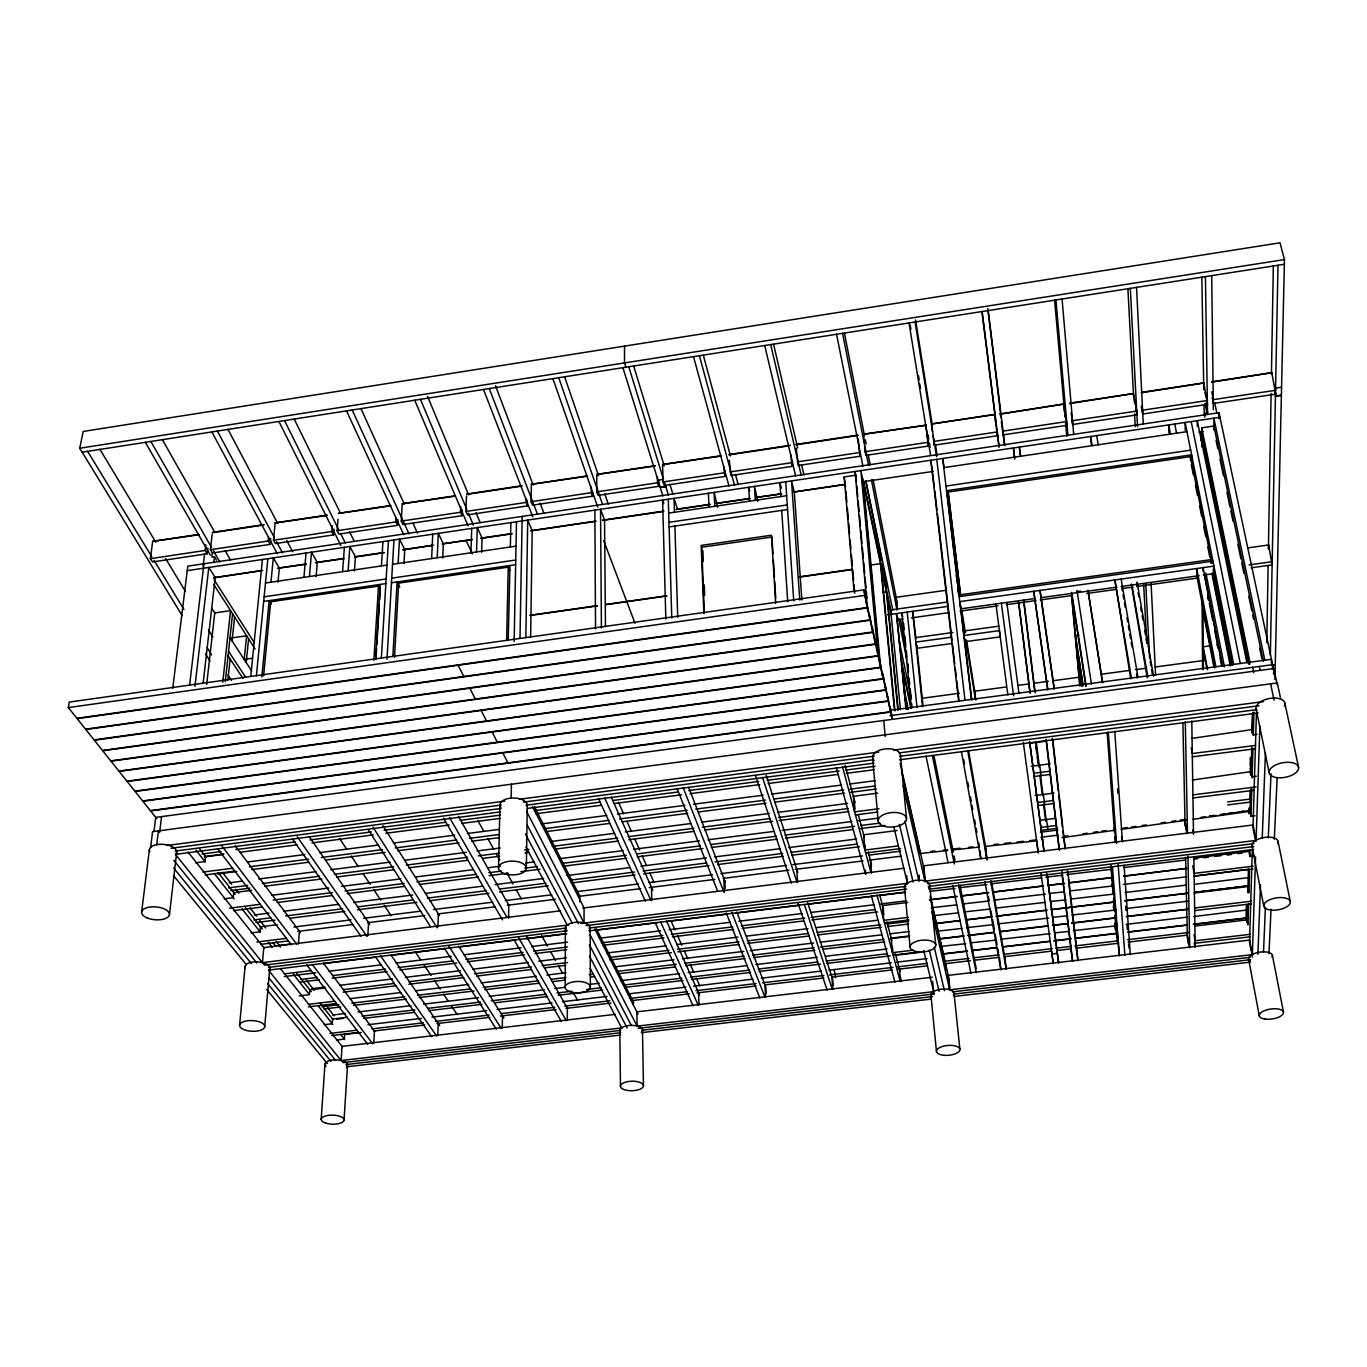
<?xml version="1.0" encoding="UTF-8"?>
<svg xmlns="http://www.w3.org/2000/svg" width="1367" height="1367" viewBox="0 0 1367 1367"><rect width="100%" height="100%" fill="white"/><g stroke="black" fill="none" stroke-linecap="round" stroke-linejoin="round"><path stroke-width="1.5" d="M1213.862 429.921L1213.862 418.199L1264.834 660.21M567.305 1020.312L567.339 1008.197M624.531 346.124L624.497 362.921L625.83 367.21M565.169 987.23L565.374 928.073M1218.988 418.592L1219.005 412.731L187.792 566.16L172.755 688.353M530.635 637.056L532.19 530.669L527.713 520.092L525.834 637.535M466.472 495.999L465.925 511.446L467.497 514.881L527.098 505.978L527.201 500.254M592.629 492.376L592.646 496.187L532.549 505.175L531.097 501.689L531.37 484.294L587.127 475.904M526.346 868.062L527.286 805.163M520.007 638.355L522.177 516.401M527.098 505.978L525.714 498.647M1266.782 642.729L1268.115 566.006M1268.405 548.953L1271.122 393.406M1271.447 374.216L1273.343 265.54M508.541 918.214L508.797 905.108L458.406 816.321M511.138 798.311L511.412 784.214M514.146 641.448L516.487 521.767M1268.525 548.406L1268.593 544.972L1247.627 547.928M1270.353 655.083L1278.008 265.266M502.27 1027.933L502.526 1015.835M498.494 868.045L499.929 805.078M506.644 639.466L508.234 567.151L398.668 583.128L394.499 657.407M508.216 640.61L509.959 565.511M510.352 546.988L510.882 522.604M1274.933 679.467L1284.467 259.576L1280.025 242.796L83.199 431.459L79.73 448.239L182.204 615.646M1246.003 919.82L1246.379 905.945M1248.823 813.724L1248.977 808.017M1250.121 765.913L1250.344 757.421M1250.139 799.866L1250.429 789.323M1250.822 774.576L1251.283 757.711M1251.984 732.422L1252.497 713.454M1246.977 922.4L1247.456 905.022M1247.798 892.514L1248.447 868.797M1249.951 813.536L1250.6 789.938M1251.01 775.123L1251.779 747.373M1252.189 733.361L1252.77 712.31M1248.549 903.484L1247.951 924.758L1247.046 919.871L1194.707 926.074M1248.857 892.856L1249.523 869.463M1249.882 856.716L1250.053 850.325M1255.043 815.757L1251.027 816.27L1251.796 788.674M1252.104 778.045L1252.941 748.279M1253.3 735.514L1253.966 712.122M481.645 552.251L482.073 538.085L477.305 527.577L476.519 551.96M1252.326 849.847L1249.541 942.529L1251.113 950.834M1256.41 713.933L1252.992 827.941L1255.265 839.492M1252.309 957.054L1255.572 856.921M1256.085 841.218L1259.844 726.185M1211.76 381.769L1271.771 372.713L1211.76 382.162M470.897 552.798L471.718 528.414M466.13 540.597L472.401 553.772M1212.187 397.677L1213.4 403.453L1275.736 394.14L1271.771 372.713M454.852 495.828L402.24 503.757L401.266 521.117L402.957 524.535L462.097 515.701L460.508 512.249L460.73 506.456M462.097 515.701L462.302 509.976M1268.593 544.972L1272.13 564.879L1251.113 567.801M1257.913 954.286L1260.511 884.722M1262.237 838.33L1265.415 753.046M437.884 926.963L438.397 913.874M437.765 1035.485L438.226 1023.422M1271.327 662.961L1271.464 659.321L890.413 710.259M1272.421 668.924L1272.592 664.67L889.883 715.693M1273.566 674.273L1273.805 668.566L155.735 817.381L154.027 831.204M442.72 557.975L443.318 543.81L438.311 533.369L437.218 557.736M1263.518 952.184L1265.398 907.346M1268.303 837.851L1271.002 773.773M431.63 558.556L432.758 534.207M1268.969 953.653L1271.037 909.14M1274.3 839.201L1277.154 777.755M373.772 1042.987L374.438 1030.94M403.983 563.665L404.752 549.517L399.506 539.145L398.122 563.494M338.008 519.152L337.119 530.721L338.948 534.087L397.609 525.321L397.934 519.614M392.842 656.433L397.079 581.983L399.745 587.092M367.826 935.643L368.612 922.588M386.998 659.219L393.969 539.965M397.609 525.321L395.9 521.921L396.122 518.059M381.393 658.04L388.45 540.785M344.057 1120L347.526 1064.893M373.875 660.312L378.505 586.067L270.717 601.77L263.609 675.862M375.669 658.86L380.282 584.427M381.427 565.938L382.931 541.605M375.942 659.253L376.591 648.659M376.848 644.438L379.342 604.18M379.616 599.942L380.265 589.348L378.505 586.067M344.621 1034.443L344.33 1039.108L336.47 1040.048M321.16 1119.385L324.97 1064.209M354.446 570.945L355.437 556.796L349.884 546.51L348.124 570.842M342.587 571.645L344.399 547.33M326.952 515.103L275.177 522.912L273.485 540.238L275.45 543.57L333.633 534.89L334.078 529.183M298.416 943.982L299.424 931.217M333.633 534.89L331.788 531.507L332.249 525.731M316.136 576.584L317.298 562.435L311.505 552.2L309.455 576.515M264.702 1026.822A12.576 5.348 3 0 0 246.624 1020.876A12.576 5.348 3 0 0 245.154 1030.069A12.576 5.348 3 0 0 264.702 1026.822L269.743 968.314M303.952 577.335L306.037 553.02M239.618 1025.079L245.086 966.435M277.997 582.171L279.329 568.057L273.315 557.873L270.974 582.171M261.832 677.007L269.196 600.626L271.23 603.975M256.398 675.674L267.864 558.693M212.175 534.292L210.381 549.688L212.449 552.986L270.17 544.374L270.734 538.666M250.776 676.306L262.43 559.496M270.17 544.374L268.205 541.024L268.598 537.18M246.197 662.551L248.606 638.85M244.197 659.492L246.624 635.775L231.108 638.013M227.879 679.997L230.117 658.979M232.048 640.867L234.594 616.995M222.787 682.236L230.527 610.622L214.773 612.912L206.673 684.508M225.282 681.74L232.561 613.817M213.799 562.572L214.465 556.728L211.868 557.121L212.346 552.9M203.153 683.21L215.217 577.523L208.809 567.459L194.968 686.268M169.474 914.489L176.702 852.188M203.102 566.246L204.572 553.823M198.796 534.412L152.694 541.366L150.353 558.659L152.557 561.94L207.22 553.772L205.135 550.474L205.819 544.698M189.637 684.935L203.939 563.751M207.22 553.772L207.887 548.064M159.614 832.418L161.545 816.612M156.675 844.874L158.401 830.897M141.604 912.25L149.362 849.813M150.592 847.625L152.557 831.666L1277.325 682.953L1280.811 699.323M863.91 589.878L867.139 607.563L76.86 718.29L68.35 707.593L69.187 702.108L863.91 589.878L869.908 619.883L85.523 729.175L77.15 718.649L867.225 607.973M79.73 448.239L1284.467 259.576M82.157 452.204L1284.365 264.275M212.398 532.361L263.763 524.62M390.637 505.5L338.452 513.377L390.825 505.858M466.54 494.068L521.852 485.729M658.569 480.586L658.723 486.327L598.131 495.367L596.832 491.864L596.713 474.452L655.015 465.669M725.074 470.624L725.347 476.365L664.259 485.49L663.08 481.953L662.602 464.524L721.366 455.672M729.021 454.51L790.399 445.266M796.004 444.412L857.878 435.099M863.517 434.245L925.972 425.222L863.517 434.245L864.252 442.002M932.516 431.75L931.611 423.975L994.51 414.509L997.397 435.714L934.259 445.164L932.96 435.629M1063.697 404.068L1000.302 414.013L1063.697 404.068L1066.841 425.342L1003.173 434.86L1001.345 421.412M1069.49 403.197L1133.448 393.559L1136.695 411.074L1136.866 414.885L1072.651 424.488L1072.036 420.643M1141.377 392.363L1203.797 382.965L1207.488 404.342L1142.727 414.013L1141.291 406.324M199.018 534.753L152.694 541.366M212.603 532.703L263.951 524.979M327.14 515.462L275.177 522.912M455.006 496.187L402.24 503.757M466.711 494.427L521.989 486.088M587.263 476.263L531.37 484.294M655.135 466.027L596.713 474.452M721.486 456.031L662.602 464.524M729.124 454.886L788.434 445.95M796.09 444.788L857.946 435.475M1069.524 403.59L1133.448 393.559M1141.394 392.756L1203.797 382.965M622.908 367.672L657.971 480.193L663.508 479.373L628.769 366.749M1275.599 388.125L1281.562 387.237M150.353 558.659L205.135 550.474M210.381 549.688L268.205 541.024M273.485 540.238L331.788 531.507M337.119 530.721L395.9 521.921M401.266 521.117L460.508 512.249M465.925 511.446L525.646 502.509M531.097 501.689L591.33 492.684L592.646 496.187M596.832 491.864L657.544 482.773L658.723 486.327M663.08 481.953L724.305 472.794L725.347 476.365M729.893 471.957L791.613 462.712L792.518 466.335L730.918 475.528L729.312 460.32M797.251 461.875L859.484 452.562L860.253 456.219L798.14 465.498L796.278 448.291M927.219 434.501L928.535 446.018L865.909 455.365L865.157 451.708L927.92 442.327L925.903 424.847M933.644 441.456L996.936 431.989L997.397 435.714M1066.516 421.583L1002.712 431.135L1003.173 434.86M1072.651 424.488L1072.343 420.711L1136.695 411.074M1142.727 414.013L1142.573 410.203L1207.471 400.497M1213.4 403.453L1213.4 399.608L1275.872 390.261M657.971 480.193L660.312 487.335L665.832 486.515L668.36 495.11M1275.326 395.934L1281.272 395.063M660.312 487.335L665.849 486.96M1275.428 396.379L1281.375 395.507M187.245 570.654L1219.979 417.294M854.102 591.757L844.174 476.946L855.827 475.203L856.408 481.594M1201.832 446.906L1201.713 427.82L1213.862 426.026L1263.279 661.235M943.777 467.617L1186.932 431.647M213.611 577.66L259.918 570.808M278.851 568.006L306.208 563.973M316.734 562.418L344.091 558.368M354.6 556.813L384.059 552.456M403.009 549.654L432.468 545.296M442.993 543.741L472.435 539.401M480.825 538.154L510.216 533.813M531.199 530.704L594.184 521.391M602.591 520.161L663.678 511.121M676.323 509.259L710.02 504.269M716.325 503.346L750.039 498.357M781.634 493.692L756.344 497.434L781.651 493.948M799.763 600.028L791.51 480.928L794.295 491.932L844.806 484.345M213.594 577.916L262.635 570.517M277.416 568.33L306.191 564.229M315.435 562.708L344.057 558.625M354.583 557.07L384.042 552.729M402.992 549.927L433.681 545.228M442.139 543.981L472.418 539.657M480.825 538.427L512.3 533.762M530.806 530.874L596.149 521.22M602.608 520.417L663.678 511.395M676.323 509.515L710.02 504.543M716.257 503.466L750.039 498.63M794.244 491.949L844.84 484.619M861.671 481.97L933.319 471.376M1198.859 432.126L1203.08 431.511M668.719 513.121L786.64 495.708M668.976 522.314L787.272 504.919M265.488 582.991L386.981 565.118M392.551 564.315L516.008 546.151M945.964 486.071L1190.657 450.153M669.112 526.927L787.58 509.549M1211.077 563.392L1211.059 559.633L960.437 594.748L948.151 492.086L1190.435 456.612L1211.897 563.426M264.139 596.798L386.143 578.976M391.748 578.156L515.735 560.026M263.677 601.429L385.87 583.606M391.475 582.786L515.649 564.674M1191.665 738.419L1252.257 729.585L1253.317 734.848L1256.974 734.369M869.412 565.255L880.468 563.665L894.445 709.9M530.123 615.235L597.379 605.649M605.786 604.453L666.754 595.756M799.217 576.874L851.795 569.373M530.123 615.492L597.379 605.906M605.786 604.71L666.754 596.012M799.251 577.13L851.812 569.629M244.966 659.287L252.622 658.193M1192.366 780.027L1251.113 771.586L1252.138 776.764L1256.273 776.234M882.792 592.458L886.414 591.945L897.88 710.481M68.35 707.593L864.405 595.448M897.077 609.802L895.829 597.345L946.562 590.219M959.156 596.644L1212.939 561.119M947.451 602.01L890.703 609.955L900.409 709.61M887.542 614.808L947.963 606.367M1249.079 564.913L1272.25 561.683M869.993 620.276L85.796 729.517L94.05 739.889L872.642 631.998L866.729 602.42M1076.974 591.621L1080.613 591.108M1047.806 689.224L1033.811 591.279L1034.665 598.575L960.933 608.828L959.754 601.634L1213.947 566.126L1213.947 573.61L1203.404 575.08M1041.056 597.669L1116.959 587.109M1121.179 586.528L1199.184 575.661M896.649 619.935L902.989 619.046M911.43 617.867L949.416 612.587M959.976 611.117L997.978 605.837M1006.42 604.658L1035.964 600.557M1040.184 599.959L1071.848 595.551L1085.791 686.251M1086.628 593.5L1116.173 589.399M1122.512 588.511L1133.072 587.041M1137.293 586.46L1198.5 577.933M1063.97 836.467L1068.208 835.869M1082.989 833.802L1087.209 833.204M1093.549 832.315L1097.769 831.717M1101.99 831.136L1106.228 830.538M1123.11 828.163L1127.348 827.582M1131.568 826.984L1135.789 826.386M1142.129 825.497L1146.349 824.916M1161.13 822.831L1165.368 822.25M1171.707 821.362L1175.928 820.764M1180.148 820.166L1184.369 819.585M1209.727 816.031L1213.947 815.433M1220.287 814.544L1224.507 813.946M1228.728 813.365L1232.949 812.767M1239.288 811.878L1243.509 811.28M1062.005 837.663L1114.823 830.265M1121.162 829.376L1186.659 820.2M1192.998 819.311L1250.053 811.315L1251.027 816.27M872.727 632.391L94.323 740.231L102.457 750.449L875.324 643.925L869.497 614.757M915.343 637.671L952.902 632.494M963.342 631.058L998.816 626.171M875.41 644.318L102.73 750.791L110.744 760.855L877.973 655.664L872.231 626.889M951.329 637.227L915.805 642.114L917.035 648.283L952.406 643.43M963.872 635.501L999.397 630.614L1000.268 636.868L964.897 641.721M878.058 656.04L111 761.18L118.895 771.091L880.57 667.233L878.058 656.04L860.885 470.624L891.181 614.603M1078.99 635.04L1075.436 635.535L1083.177 685.807M883.133 678.613L880.656 667.609L119.151 771.415L126.926 781.189L883.133 678.613L880.143 662.175M883.219 678.972L127.182 781.514L134.855 791.134L885.645 689.822L882.706 673.572L888.14 700.861L142.664 800.942L135.111 791.459L885.731 690.181M1211.162 645.702L1203.199 646.779L1207.625 669.762M890.583 711.729L888.225 701.22L142.903 801.25L150.353 810.614L890.583 711.729L887.713 695.854M922.195 698.264L959.395 693.274M1005.856 687.037L974.637 691.224L975.816 700.092M1018.347 685.363L1028.753 683.961L1029.864 692.044M1048.369 681.33L1033.691 683.312L1034.819 691.377M1052.573 680.783L1079.827 677.126M1101.631 674.187L1129.074 670.513M1135.413 669.659L1145.973 668.241M1155.149 667.011L1204.293 660.415M892.224 718.991L890.669 712.087L150.592 810.921L156.709 818.611M1271.84 665.456L1275.257 665.011M166.979 845.472L504.765 801.165M519.545 799.217L878.844 752.072M893.642 750.124L1263.518 701.596M171.097 848.275L501.245 805.043M523.339 802.139L874.316 756.156M898.939 752.944L1259.127 705.748M175.147 851.077L501.057 808.461M525.97 805.197L873.24 759.779M900.768 756.19L1256.512 709.661M175.437 854.358L500.63 811.895M527.354 808.41L873.974 763.145M899.435 759.83L1258.187 712.976M1029.847 743.289L1046.182 741.153M202.043 854.016L221.095 851.538M235.91 849.608L295.169 841.884M309.984 839.953L371.363 831.956M384.059 830.299L445.437 822.285M460.252 820.354L500.476 815.108M534.343 810.699L599.942 802.156M612.638 800.498L678.254 791.937M688.831 790.553L758.685 781.446M767.143 780.352L839.116 770.971M845.455 770.134L875.085 766.272M223.915 854.05L205.494 856.443L204.947 861.586L195.532 862.816M204.298 856.921L223.317 854.443M240.216 852.239L297.22 844.823M312.018 842.892L373.259 834.912M385.921 833.272L449.282 825.019M461.961 823.378L499.963 818.423M535.864 813.758L601.343 805.231M614.005 803.574L681.586 794.791M690.027 793.68L759.727 784.607M768.169 783.513L837.868 774.44M846.31 773.346L873.769 769.775M247.717 861.962L304.756 854.563M319.536 852.649L378.676 844.994M393.457 843.08L454.698 835.152M467.377 833.511L499.058 829.41M541.298 823.942L606.777 815.467M617.337 814.1L684.918 805.334M693.359 804.24L763.059 795.218M771.518 794.124L841.201 785.102M849.659 784.009L875 780.728M203.051 872.043L232.595 868.233M249.358 866.781L308.583 859.142M321.279 857.502L382.606 849.573M395.302 847.933L456.646 840.004M469.342 838.364L498.955 834.536M545.484 828.539L608.947 820.337M619.524 818.97L687.208 810.221M695.666 809.127L765.469 800.122M773.927 799.029L843.729 790.006M850.069 789.186L875.461 785.905M1031.282 766.323L1050.232 763.777M205.323 874.897L234.799 871.104M217.729 873.974L236.781 871.514M251.596 869.6L308.771 862.218M325.705 860.048L384.998 852.393M397.694 850.752L459.09 842.841M471.803 841.201L499.331 837.646M545.911 831.649L609.426 823.447M622.122 821.806L687.755 813.348M698.349 811.981L766.101 803.232M774.576 802.156L844.447 793.133M850.787 792.313L876.196 789.032M877.665 793.133L853.35 796.26L854.614 811.844L878.998 808.734M1033.777 773.295L1049.771 771.227M1255.624 745.391L1192.28 753.542L1191.272 747.988M1034.187 776.473L1050.146 774.423M1192.332 756.84L1255.521 748.723M229.143 882.792L241.856 881.151M258.807 878.981L315.999 871.633M330.814 869.737L390.125 862.133M404.957 860.219L466.386 852.342M476.98 850.975L500.271 847.984M551.123 841.474L614.654 833.306M625.249 831.956L690.916 823.532M701.51 822.165L769.296 813.468M777.755 812.374L847.66 803.403M228.631 887.849L247.666 885.406M262.464 883.509L319.553 876.196M334.351 874.316L393.576 866.729M406.255 865.106L467.582 857.263M478.16 855.896L499.297 853.196M524.672 849.949L528.909 849.403M552.165 846.429L617.713 838.039M628.29 836.689L693.838 828.299M702.296 827.206L769.963 818.543M778.421 817.466L848.206 808.529M230.784 890.583L249.836 888.14M264.651 886.26L321.809 878.947M336.624 877.05L393.781 869.754M408.596 867.857L467.873 860.27M482.688 858.391L499.621 856.22M525.031 852.974L529.251 852.427M554.66 849.18L618.157 841.064M628.752 839.714L694.368 831.324M704.945 829.974L772.697 821.311M779.036 820.508L848.89 811.571M251.682 890.31L233.757 892.6L233.261 897.658L224.103 898.837M855.452 814.903L877.734 812.066M1035.007 795.526L1053.906 793.116M271.555 895.3L328.764 888.037M341.477 886.414L400.787 878.878M415.619 876.982L472.811 869.702M487.643 867.823L500.356 866.2M525.765 862.97L534.241 861.893M559.667 858.664L623.215 850.582M633.81 849.232L699.477 840.876M707.952 839.799L773.619 831.444M782.095 830.367L852 821.482M858.356 820.678L877.426 818.252M1037.587 802.497L1053.256 800.498M273.127 900.067L332.335 892.566M345.031 890.959L404.239 883.441M416.935 881.835L476.143 874.316M488.822 872.71L501.518 871.104M524.774 868.148L537.47 866.541M562.845 863.312L626.274 855.264M636.851 853.931L700.297 845.883M710.874 844.533L776.422 836.211M784.88 835.134L854.665 826.283M861.005 825.48L880.04 823.071M229.451 908.184L260.26 904.288M1037.98 805.539L1053.615 803.557M277.381 902.476L332.42 895.505M347.252 893.625L404.41 886.38M419.225 884.5L478.501 876.999M489.096 875.649L508.148 873.24M520.844 871.633L539.897 869.224M563.187 866.268L626.701 858.22M637.278 856.87L702.911 848.565M711.37 847.489L777.003 839.184M785.478 838.108L853.213 829.513M859.57 828.71L884.979 825.497M233.637 910.627L262.344 906.987M897.094 830.538L863.619 834.759L864.901 850.069L897.931 845.934M1192.913 794.876L1256.119 786.896M254.313 914.967L269.111 913.105M283.892 911.242L338.811 904.305M353.609 902.442L412.749 894.992M425.427 893.386L482.466 886.192M495.127 884.603L543.724 878.468M566.963 875.546L630.324 867.549M640.884 866.217L706.38 857.963M714.821 856.904L780.301 848.651M788.759 847.574L856.357 839.048M1192.964 797.986L1253.915 790.297M1040.167 820.285L1054.965 818.423M253.869 919.94L270.786 917.804M285.6 915.941L342.707 908.765M357.522 906.902L412.526 899.982M427.324 898.119L486.567 890.669M499.263 889.08L545.792 883.219M571.184 880.023L634.647 872.043M643.105 870.984L706.568 863.004M715.026 861.928L782.727 853.418M791.185 852.359L856.767 844.105M255.919 922.537L274.972 920.145M289.804 918.282L344.86 911.362M357.573 909.773L416.884 902.323M429.58 900.733L488.89 893.283M499.485 891.95L548.184 885.833M571.491 882.911L635.023 874.931M643.498 873.855L709.148 865.619M717.624 864.542L783.291 856.306M791.749 855.246L859.535 846.72M1227.686 801.899L1250.361 799.046M1040.851 827.411L1056.23 825.48M1227.651 804.924L1250.275 802.087M277.211 924.707L260.482 926.792L260.038 931.764L251.101 932.875M1041.227 830.35L1056.571 828.419M865.67 852.957L900.682 848.582M1040.355 832.23L1057.973 830.025M293.922 927.014L350.994 919.871M363.673 918.282L420.746 911.157M433.442 909.568L492.633 902.169M505.312 900.58L551.824 894.77M577.182 891.592L638.492 883.936M649.052 882.621L712.48 874.692M720.922 873.633L786.452 865.431M792.809 864.645L862.56 855.93M868.899 855.127L900.614 851.163M1040.919 837.27L1057.785 835.169M1201.2 817.278L1205.574 816.731M1209.641 816.219L1216.169 815.415M1220.184 814.903L1249.848 810.392M297.75 931.423L352.925 924.536M367.62 922.708L424.778 915.582M437.474 913.993L494.939 906.834M507.328 905.279L555.292 899.298M579.3 896.308L640.696 888.653M649.171 887.593L714.787 879.408M723.263 878.349L788.964 870.147M795.235 869.378L862.97 860.937M869.327 860.151L901.143 856.169M256.842 942.034L286.421 938.36M260.977 944.324L288.386 940.923M278.253 945.537L290.949 943.965M560.248 910.849L263.78 947.604L262.447 962.641L568.706 924.963M582.701 908.064L903.843 868.267M580.599 923.494L907.398 883.304L906.68 875.649M265.454 965.017L566.382 928.056M586.204 925.613L905.945 886.346M927.697 883.68L1253.898 843.61M268.581 967.375L567.185 930.756M588.921 928.09L906.646 889.114M928.278 886.465L1253.812 846.532M268.462 970.126L566.468 933.627M588.869 930.876L905.21 892.121M928.911 889.216L1253.727 849.437M323.056 963.65L375.993 957.156M390.808 955.345L445.881 948.595M458.577 947.041L515.752 940.035M526.346 938.753L566.587 933.815M596.234 930.192L657.647 922.657M666.105 921.631L727.517 914.113M735.993 913.071L799.524 905.296M808 904.253L873.65 896.205M879.989 895.436L905.415 892.326M1193.494 858.151L1248.925 851.368L1249.882 856.357L1253.778 855.879M929.748 891.335L955.106 888.447M959.292 887.73L986.752 884.569M990.938 883.851L1041.62 877.853M1045.806 877.136L1062.706 875.273M1066.909 874.555L1111.234 869.344M1123.879 867.584L1185.086 860.099M1193.528 859.279L1197.748 858.544M1204.071 857.775L1208.291 857.263M1214.631 856.477L1220.953 855.708M1227.276 855.144L1231.513 854.409M1237.836 853.64L1242.056 853.128M284.404 973.885L311.18 970.604M284.268 976.551L315.828 972.826M328.524 971.288L381.41 964.829M396.208 963.034L451.213 956.319M463.909 954.781L521.015 947.809M531.592 946.528L567.561 942.136M599.276 938.258L660.62 930.79M669.095 929.748L730.439 922.264M738.898 921.238L802.344 913.498M810.819 912.472L874.265 904.732M880.621 903.963L905.996 900.853M929.509 899.725L956.951 896.393M961.172 895.881L988.597 892.531M992.818 892.019L1043.448 885.85M1047.669 885.338L1064.551 883.287M1068.772 882.757L1113.08 877.358M1123.623 876.076L1186.932 868.37L1123.64 876.281M907.859 902.442L882.501 905.535L883.783 920.316L908.354 917.342M929.56 899.93L956.985 896.598M961.206 896.086L988.631 892.736M992.852 892.224L1043.482 886.055M1047.703 885.543L1064.568 883.492M1068.789 882.962L1113.097 877.58M300.655 979.456L317.605 977.388M332.42 975.594L385.391 969.152M398.087 967.597L453.16 960.898M465.874 959.361L523.065 952.389M533.66 951.107L567.544 946.989M601.446 942.854L662.858 935.387M671.334 934.362L732.763 926.877M741.239 925.852L804.787 918.128M811.144 917.342L874.692 909.619M1253.026 866.217L1194.109 873.376L1192.776 865.892M300.381 982.07L319.417 979.746M332.096 978.208L387.066 971.527M399.745 969.989L456.817 963.052M467.394 961.77L524.467 954.832M535.044 953.551L566.741 949.706M602.693 945.332L663.986 937.882M672.444 936.856L733.754 929.423M742.213 928.381L803.523 920.948M811.964 919.906L877.511 911.943M931.371 907.756L956.729 904.886M963.017 903.929L988.375 901.058M994.663 900.084L1045.328 894.138M1049.531 893.42L1064.312 891.831M1070.617 890.874L1112.841 885.953M1123.366 884.466L1186.659 876.794M1195.1 875.974L1247.849 869.361M1194.143 876.127L1252.941 868.985M312.018 988.666L324.731 987.128M339.563 985.334L392.551 978.926M405.264 977.371L460.371 970.707M473.085 969.169L528.192 962.505M538.803 961.223L566.348 957.891M606.623 953.021L665.968 945.844M676.562 944.563L738.026 937.13M746.502 936.105L807.965 928.654M816.441 927.629L877.904 920.196M325.688 987.948L309.779 989.862L309.42 994.663L299.236 995.894M935.318 915.429L958.575 912.831M964.863 911.874L990.204 909.004M996.509 908.047L1045.054 902.374M1051.36 901.417L1066.157 899.828M1070.344 899.11L1114.669 893.967M1125.212 892.48L1186.385 885.098M1194.843 884.278L1249.694 877.443M884.483 922.896L909.004 919.94M343.373 989.605L394.123 983.488M408.938 981.694L461.807 975.32M474.503 973.782L531.609 966.896M542.186 965.615L567.561 962.556M609.853 957.447L669.078 950.304M677.536 949.279L738.881 941.88M747.339 940.855L808.666 933.456M817.124 932.431L880.587 924.776M886.927 924.007L908.081 921.461M343.117 992.169L396.071 985.778M408.784 984.24L463.857 977.61M476.553 976.072L531.626 969.442M544.339 967.904L565.528 965.358M610.007 959.993L671.436 952.594M677.793 951.825L739.205 944.426M747.681 943.401L809.11 936.002M817.586 934.977L881.134 927.322M887.491 926.553L908.662 924.007M935.011 923.511L960.335 920.469M966.674 919.701L991.998 916.659M996.218 916.146L1046.849 910.063M1051.069 909.551L1114.378 901.93M1124.921 900.665L1188.231 893.044M1194.57 892.275L1249.421 885.679L1194.57 892.48M935.062 923.716L960.386 920.657M966.708 919.906L992.032 916.864M996.253 916.351L1046.883 910.251M1051.103 909.738L1114.395 902.135M1124.938 900.853L1188.231 893.249M1194.109 893.027L1247.951 886.551L1248.891 891.455M349.952 998.662L400.77 992.562M415.602 990.785L468.539 984.428M481.252 982.907L536.308 976.294M546.885 975.03L565.955 972.74M614.654 966.879L673.948 959.771M682.423 958.745L743.819 951.381M750.175 950.612L813.707 942.991M820.063 942.222L881.476 934.857M889.934 933.832L909.004 931.542M308.532 1004.318L334.642 1001.191M936.805 931.252L962.163 928.398M966.349 927.697L993.826 924.605M998.013 923.904L1048.694 918.026M1052.88 917.325L1067.678 915.753M1071.882 915.053L1116.224 909.944M1126.75 908.474L1187.957 901.143M308.344 1006.847L336.419 1003.498M909.721 935.917L891.199 938.138L892.48 952.662L913.429 950.168M322.082 1006.71L339.05 1004.677M351.78 1003.156L404.786 996.799M417.516 995.279L470.521 988.939M483.252 987.401L538.376 980.805M551.089 979.285L565.938 977.508M589.262 974.705L593.5 974.21M616.825 971.407L676.204 964.299M684.679 963.291L744.058 956.165M752.534 955.157L814.031 947.792M820.388 947.023L884.005 939.402M890.361 938.651L909.448 936.361M323.842 1008.949L340.776 1006.932M353.472 1005.411L406.392 999.089M419.088 997.568L474.11 990.99M484.687 989.725L539.709 983.129M552.405 981.626L565.118 980.105M590.51 977.063L594.73 976.551M618.021 973.765L675.161 966.93M685.738 965.666L744.998 958.575M753.456 957.566L814.835 950.236M823.31 949.211L884.671 941.88M1194.621 907.996L1251.625 901.178M940.684 938.616L963.906 935.848M968.126 935.353L993.467 932.328M999.79 931.559L1048.352 925.767M1052.573 925.271L1067.354 923.494M1071.574 922.998L1115.899 917.701M1126.459 916.437L1187.684 909.123M940.735 938.873L963.957 936.105M968.178 935.592L993.501 932.567M999.841 931.816L1048.386 926.023M1052.607 925.51L1067.388 923.75M1071.608 923.255L1115.933 917.958M1126.476 916.693L1187.684 909.38M1194.673 910.593L1251.54 903.809M332.625 1014.997L345.321 1013.494M358.017 1011.973L410.92 1005.668M423.616 1004.164L478.638 997.602M489.215 996.338L544.237 989.776M554.814 988.529L565.408 987.264M590.8 984.24L599.259 983.232M620.413 980.703L679.672 973.646M688.131 972.638L747.39 965.58M755.848 964.572L817.227 957.259M825.685 956.251L887.063 948.937M940.325 946.477L965.717 943.708M972.005 942.7L995.279 940.188M1001.567 939.18L1050.181 933.661M1054.367 932.909L1069.182 931.405M1073.368 930.654L1115.626 925.869M1126.169 924.365L1187.41 917.086M1193.75 916.591L1246.533 910.046M347.286 1017.27L332.574 1019.013L332.249 1023.729L324.287 1024.686M336.538 1019.201L342.895 1018.449M361.965 1016.177L414.936 1009.871M427.649 1008.368L480.637 1002.062M491.231 1000.815L546.322 994.253M556.916 993.006L571.748 991.246M586.58 989.469L601.412 987.709M624.719 984.941L681.928 978.14M690.403 977.132L749.748 970.074M758.224 969.066L817.551 962.026M826.027 961.018L887.473 953.705M893.147 955.106L924.485 951.381M363.622 1018.381L414.389 1012.349M429.187 1010.606L482.073 1004.318M494.751 1002.814L547.62 996.543M558.197 995.279L602.608 990.016M625.881 987.247L682.987 980.464M691.446 979.473L750.654 972.433M759.129 971.424L820.456 964.145M826.796 963.393L890.242 955.858M894.479 955.362L924.092 951.842M942.068 953.961L967.409 950.971M971.647 950.458L996.987 947.468M1003.327 946.716L1049.805 941.197M1054.042 940.701L1070.942 938.702M1075.163 938.206L1117.42 933.2M1127.98 931.935L1187.137 924.929M1193.476 924.177L1248.396 917.684M942.119 954.2L967.46 951.21M971.681 950.697L997.039 947.707M1003.378 946.955L1049.839 941.453M1054.06 940.94L1070.959 938.941M1075.197 938.446L1117.437 933.439M1127.997 932.191L1187.137 925.186M1193.476 924.434L1248.396 917.923M367.945 1024.72L421.344 1018.398M431.904 1017.151L486.755 1010.657M496.99 1009.444L552.148 1002.934M562.555 1001.686L606.982 996.44M628.085 993.946L686.029 987.094M693.633 986.188L752.944 979.165M761.299 978.191L821.447 971.066M828.966 970.177L891.164 962.829M896.632 962.18L927.082 958.575M329.943 1033.401L356.924 1030.205M371.927 1028.873L423.462 1022.806M435.458 1021.388L489.13 1015.049M501.125 1013.631L554.814 1007.291M564.674 1006.129L609.904 1000.798M630.324 998.388L687.516 991.639M695.991 990.648L756.088 983.557M762.444 982.805L823.891 975.542M829.427 974.893L892.976 967.392M897.213 966.896L927.544 963.325M943.777 961.377L969.135 958.387M973.372 957.874L999.448 954.832M1003.668 954.337L1052.317 948.595M1055.802 948.151L1071.352 946.357M1074.821 945.913L1117.881 940.855M1127.672 939.676L1188.965 932.448M331.668 1035.571L358.615 1032.393M343.954 1034.529L361.23 1032.495M373.55 1031.043L424.864 1024.994M436.962 1023.558L489.813 1017.338M500.39 1016.091L556.113 1009.529M565.921 1008.368L610.981 1003.053M631.469 1000.644L689.258 993.826M696.999 992.92L756.19 985.949M764.649 984.941L823.84 977.969M892.121 969.921L831.939 977.012L832.811 989.23M897.846 969.254L927.544 965.751M970.348 960.711L945.383 963.65L946.015 969.767M974.5 960.215L999.465 957.276L1000.917 969.545M1072.582 961.155L1070.874 948.852L1056.93 950.492L1058.588 962.795M1076.239 948.22L1118.582 943.23M1128.202 942.102L1187.308 935.131L1189.427 947.468M1051.958 953.995L1057.323 953.363L1046.849 873.291M1250.275 934.293L1195.117 940.769L1194.04 934.584M1195.168 943.247L1250.207 936.788M615.167 1014.365L342.04 1046.37L341.118 1060.536L621.695 1027.916M932.226 977.234L636.868 1011.836L637.09 1026.139L933.661 991.656L932.636 981.352M342.809 1062.637L620.738 1030.376M638.235 1028.343L933.815 994.031M952.321 991.878L1250.19 957.31M345.885 1064.585L620.669 1032.717M642.302 1030.222L932.653 996.56M953.841 994.099L1250.549 959.685M346.928 1066.756L620.157 1035.109M641.311 1032.666L931.081 999.106M954.354 996.406L1250.463 962.112M930.705 851.436L934.925 850.975M943.35 850.069L947.57 849.608M951.791 849.146L960.215 848.223M968.639 847.301L972.86 846.839M993.929 844.533L998.149 844.088M1004.472 843.388L1010.794 842.704M1017.116 842.004L1023.439 841.32M1029.761 840.637L1036.083 839.936M901.537 771.022L920.247 853.504L947.656 850.513M951.859 850.052L979.268 847.062M985.59 846.378L1036.186 840.859M173.524 875.649L246.402 964.675M266.65 989.418L327.379 1063.594M173.66 868.028L251.46 963.65M267.556 983.437L330.968 1061.373M173.848 860.356L256.825 963M268.838 977.849L335.564 1060.365M175.677 854.665L264.463 965.136M269.094 970.912L341.494 1061.014M188.065 852.051L264.463 948.459M280.867 969.169L342.416 1046.832M195.994 850.189L205.204 861.928M214.414 873.65L234.15 898.785M242.044 908.85L260.465 932.311M268.359 942.376L272.306 947.399M293.358 974.21L309.147 994.322M318.357 1006.061L332.847 1024.481M340.742 1034.546L344.689 1039.569M199.65 848.958L206.212 857.348M218.019 872.471L235.09 894.291M245.582 907.739L262.242 929.03M272.751 942.478L275.775 946.357M296.776 973.219L311.215 991.69M320.391 1003.446L333.155 1019.782M222.496 872.436L231.655 884.21M235.585 889.268L238.747 893.317M250.007 907.791L256.552 916.215M259.645 920.179L265.728 927.988M276.202 941.47L280.543 947.041M306.328 980.19L314.188 990.289M327.567 1007.496L334.095 1015.886M217.507 848.582L291.342 944.768M306.874 965.017L367.757 1044.32M222.001 846.139L296.707 944.101M312.172 964.367L372.713 1043.739M235.158 845.797L300.484 932.619M323.535 963.274L374.78 1031.384M292.487 839.099L360.905 936.19M375.583 957.003L431.784 1036.767M297.203 836.741L366.971 936.446M380.436 955.687L436.739 1036.152M309.267 836.655L369.671 924.126M391.406 955.618L439.73 1025.592M228.033 675.127L231.553 680.407M339.46 838.364L346.535 848.958M351.251 856.015L358.325 866.61M363.058 873.667L370.132 884.261M373.652 889.524L380.675 900.033M384.195 905.296L391.218 915.822M415.858 952.679L420.558 959.719M424.078 964.982L431.135 975.525M434.535 980.635L440.225 989.144M443.643 994.253L448.188 1001.054M451.606 1006.163L457.296 1014.673M228.05 655.852L242.967 678.408M228.545 651.307L245.718 677.366M211.56 607.99L215.029 613.322M229.998 637.723L251.648 670.907M368.27 829.701L430.554 926.706M444.395 948.271L496.306 1029.112M213.748 584.41L255.116 649.035M372.986 827.12L437.167 927.834M448.615 945.81L501.33 1028.531M214.26 579.933L254.416 642.866M216.499 560.214L214.465 556.728M382.897 825.651L439.439 915.548M458.68 946.118L503.91 1018.039M205.546 653.768L209.988 661.03M87.625 451.349L151.822 556.745M154.027 560.385L183.913 609.443M207.152 647.616L211.577 654.878M99.825 449.179L155.787 542.186M165.663 558.59L185.416 591.415M208.468 629.726L212.859 637.022M443.557 818.218L502.458 919.82M514.248 940.154L561.376 1021.439M145.346 442.327L210.347 555.241M449.487 817.432L506.901 917.291M518.606 937.625L566.451 1020.841M150.866 441.456L211.321 547.056M213.44 550.747L219.797 561.871M526.62 936.48L567.561 1008.573M162.297 439.542L214.841 532.395M225.35 550.952L230.596 560.248M477.715 820.354L483.73 831.187M487.729 838.398L493.743 849.232M496.734 854.648L499.741 860.048M506.849 872.847L513.035 884.022M516.145 889.592L521.305 898.905M541.554 935.37L547.518 946.135M550.508 951.517L555.48 960.488M558.505 965.922L562.52 973.184M573.593 993.108L577.609 1000.371M211.851 431.938L277.33 553.738M217.404 431.066L274.545 537.949M276.544 541.708L282.559 552.952M525.953 846.976L567.305 925.134M590.254 968.485L621.882 1028.257M227.981 429.341L277.723 523.458M286.677 540.392L292.641 551.687M525.355 833.785L572.329 923.357M589.519 956.165L627.18 1027.967M527.32 825.258L578.48 923.75M589.382 944.734L631.315 1025.472M526.5 811.195L584.068 923.067L584.051 907.91L532.447 806.376M590.066 934.703L637.295 1026.48M594.816 929.082L638.013 1014.075M458.099 665.285L463.806 676.46M469.804 688.216L475.34 699.05M481.15 710.447L486.515 720.973M492.154 732.011L497.349 742.213M502.817 752.944L507.875 762.854M534.565 806.94L579.864 896.291L579.847 901.878M596.251 928.603L633.827 1002.746M278.902 421.446L340.913 545.536M284.524 420.575L338.589 529.473M340.486 533.301L345.236 542.853M294.213 419.054L340.127 512.557M349.508 531.643L354.19 541.178M346.535 410.869L403.761 534.753M352.19 409.997L409.075 533.967M598.49 798.448L645.378 901.212M655.118 922.537L693.154 1005.907M361.025 408.767L404.256 504.013M413.09 523.458L417.499 533.181M604.539 797.662L650.982 900.511M660.62 921.854L698.298 1005.292M611.271 797.2L652.828 890.293M666.686 921.307L699.579 995.005M508.234 567.151L509.72 570.5M618.482 802.224L623.557 813.69M626.94 821.345L631.178 830.897M634.561 838.535L639.636 850.001M642.165 855.708L646.369 865.208M649.735 872.812L653.939 882.313M670.804 920.418L675.025 929.953M677.571 935.677L681.791 945.212M684.354 951.022L687.789 958.763M690.352 964.555L693.77 972.296M696.35 978.088L699.767 985.829M414.731 400.206L468.027 525.817M420.438 399.318L466.762 509.31M468.42 513.24L473.375 525.031M427.546 396.327L468.608 494.888M476.006 512.625L480.107 522.484M677.024 788.349L717.658 891.216M726.253 912.985L759.864 998.047M683.141 787.546L724.1 892.497M731.823 912.302L765.059 997.449M688.695 787.375L725.364 882.347M736.83 912.028L765.862 987.196L766.186 993.279M483.525 389.458L532.771 516.829M489.283 388.553L537.402 514.026M603.718 540.683L635.023 623.352M495.486 385.699L533.233 485.131M540.033 503.022L543.81 512.967M552.917 378.608L597.772 507.123M558.727 377.702L602.522 504.303M564.708 377.053L598.575 475.853M604.795 494L608.247 504.081M755.626 776.131L791.39 883.133M798.123 903.331L827.138 990.135M663.798 503.671L662.585 500.066L665.832 618.892M762.478 777.345L797.098 882.433M804.411 904.646L832.383 989.52M766.169 775.448L797.781 872.351M807.658 902.63L832.691 979.336L833.135 985.436M677.571 509.19L674.034 498.374L674.461 512.266M664.67 482.944L665.832 486.515M835.613 977.781L834.143 969.562M660.329 487.78L662.858 495.931M633.741 366.236L664.242 465.925M669.847 484.243L672.957 494.41M749.748 490.924L748.723 487.284L749.492 501.193M836.296 767.69L865.362 873.923M871.514 896.393L894.975 982.189M693.496 356.633L729.004 486.088M699.408 355.71L734.54 485.268M842.568 767.058L870.864 872.231M876.965 894.924L900.255 981.54M703.373 355.352L730.439 455.929M735.412 474.4L738.18 484.67M845.131 765.417L855.024 802.497M858.322 814.852L864.405 837.663M868.199 851.931L871.497 864.286M879.75 895.18L883.595 909.602M886.893 921.973L891.865 940.599M895.129 952.867L900.084 971.407M781.343 488.139L779.908 482.654L780.813 496.563M893.762 826.745L907.637 884.022M923.75 950.697L934.242 993.98M899.401 824.369L913.122 882.074M929.27 950.031L939.078 991.314M764.717 345.509L795.679 476.126M1274.83 390.296L1275.736 394.14M904.954 821.106L918.949 881.356M934.31 947.314L944.409 990.682M770.68 344.569L801.25 475.306M773.602 344.347L797.679 447.915M801.523 464.49L803.933 474.845M903.109 785.461L925.1 881.886M931.816 911.516L949.74 990.067M900.169 763.264L924.041 868.66L925.186 880.109M930.192 895.983L948.715 977.73L949.792 988.016M930.397 897.487L945.451 963.923M874.914 638.833L877.46 650.214M877.546 650.589L880.058 661.799M885.235 684.799L888.225 701.22M844.174 476.946L845.541 487.011M1284.912 703.407L1298.616 767.485A14.952 7.382 -10.6 0 1 1277.359 777.669A14.952 7.382 -10.6 0 1 1275.684 764.973A14.952 7.382 -10.6 0 1 1298.616 767.485M856.22 477.066L855.041 471.495L867.601 610.776M1273.805 668.566L1277.239 684.782M1219.005 412.731L1273.736 670.035M1214.682 402.787L1216.886 413.176M1211.76 391.816L1213.4 399.608M904.783 692.898L908.235 709.131M905.21 697.238L907.808 709.405M1270.627 683.842L1274.078 700.212M863.688 481.372L891.574 614.091M901.69 662.243L911.293 707.986M910.849 708.038L901.605 664.106L902.442 672.564M1216.049 440.311L1217.792 448.632M1219.962 459.022L1223.465 475.648M1226.951 492.291L1229.992 506.849M1230.881 511.002L1233.051 521.391M1237.853 544.271L1240.911 558.813M1241.783 562.982L1243.953 573.371M1248.755 596.234L1251.813 610.793M1252.685 614.962L1253.556 619.114M1259.656 648.214L1261.844 658.621M1205.079 392.79L1205.882 396.635M1206.685 400.497L1207.488 404.342M1205.728 403.385L1207.71 412.885L1204.771 413.312L1204.788 417.106M1204.942 403.385L1206.924 412.868M1259.332 666.447L1260.084 670.018M892.754 610.109L865.892 481.509M899.127 640.508L911.293 698.827M1252.719 667.318L1253.812 672.684M926.04 756.139L948.049 862.611M952.799 885.577L970.929 973.253M1201.713 427.82L1250.139 662.995M1201.73 431.716L1249.626 664.516M1201.764 435.577L1248.686 663.969M1246.875 662.619L1197.287 420.66L1197.338 426.521M1256.051 708.687L1269.174 772.68M1278.077 841.474L1290.328 901.742A13.465 6.032 -9.3 0 1 1271.19 910.114A13.465 6.032 -9.3 0 1 1269.601 899.794A13.465 6.032 -9.3 0 1 1290.328 901.742M902.698 616.961L901.861 612.809L911.464 708.14M1191.187 421.566L1240.279 663.491M932.345 755.319L954.303 863.978M958.523 884.876L976.26 972.638M1233.683 664.379L1185.104 422.471L1185.223 430.263M1213.144 569.663L1232.333 665.37M1191.306 464.609L1193.374 474.896M1195.424 485.182L1197.492 495.469M1199.543 505.756L1201.61 516.06M1203.661 526.346L1205.728 536.633M1207.779 546.92L1209.829 557.206M1212.392 572.841L1230.778 664.84M1211.965 574.157L1230.317 666.054M1250.036 768.134L1251.061 773.278M933.986 755.917L953.277 851.914M954.115 856.084L954.952 860.27M959.993 885.303L976.192 968.639M836.553 334.266L862.902 466.096M865.824 480.74L881.715 560.248M882.552 564.434L887.149 587.451M1249.951 771.296L1250.634 774.713M1205.882 572.995L1224.439 666.84M895.829 597.345L897.094 606.726M1174.749 424.009L1176.56 433.168M1222.474 665.866L1203.097 567.63L1203.114 571.372M1204.293 574.567L1222.32 665.985M1207.625 594.662L1208.445 598.849M1209.282 603.035L1212.58 619.781M1214.631 630.255L1217.946 647.018M1219.996 657.476L1221.654 665.866M1207.625 595.961L1208.445 600.147M1217.108 644.096L1217.929 648.283M842.568 333.326L868.523 465.258M871.411 479.92L896.957 609.75M898.597 618.123L906.834 660.005M907.671 664.191L908.491 668.378M1251.984 845.917L1263.757 906.082M1170.46 434.074L1168.665 424.915L1168.87 432.69M1215.895 666.754L1196.706 568.535L1196.791 575.985L1214.699 667.985M1272.421 955.43L1283.493 1012.161M1202.96 610.673L1213.879 666.857M844.447 333.258L864.491 435.68M865.311 439.866L866.131 444.036M868.182 454.493L870.232 464.934M873.086 479.578L897.23 602.881M900.511 619.61L905.825 646.779M1203.216 649.735L1206.839 668.514M1247.883 889.199L1248.515 892.463M1248.618 959.207L1259.297 1015.869M1141.855 406.307L1142.573 410.203M1134.029 399.506L1134.73 403.35M1135.806 409.126L1136.866 414.885M961.394 751.508L980.737 858.527M984.906 881.612L1000.832 969.75M1192.81 830.025L1193.494 833.836M963.752 759.574L964.504 763.743M967.87 782.471L968.622 786.64M970.502 797.046L971.236 801.199M971.988 805.368L972.74 809.52M974.62 819.927L975.372 824.096M976.123 828.265L976.858 832.418M978.738 842.824L979.49 846.993M988.409 896.53L989.161 900.699M991.041 911.14L991.793 915.326M992.545 919.495L994.424 929.936M995.176 934.122L997.056 944.563M997.807 948.732L998.559 952.919M1187.171 832.674L1184.796 819.329L1184.933 825.651M1184.864 822.268L1186.898 833.699M1137.054 582.137L1153.577 676.204M1138.096 592.748L1138.831 596.918M1140.659 607.341L1141.394 611.51M1142.129 615.697L1142.846 619.866M1144.675 630.29L1145.409 634.459M1146.144 638.628L1146.879 642.798M1150.16 661.56L1150.894 665.729M1151.629 669.898L1152.364 674.068M968.485 750.432L986.068 849.949M991.451 881.219L1005.018 958.54M967.716 750.688L986.957 859.911M990.648 880.912L1006.18 969.118M1194.177 942.717L1194.895 946.835M1131.893 584.991L1147.887 676.955M1147.203 677.742L1131.329 584.034M1188.419 943.743L1187.359 937.591L1185.616 857.331M1096.676 435.595L1098.231 444.771M1121.179 579.078L1137.942 677.178M1121.623 586.46L1122.324 590.629M1123.042 594.782L1123.742 598.951M1124.46 603.12L1125.161 607.273M1126.938 617.679L1127.655 621.848M1128.373 626.018L1129.074 630.17M1129.791 634.339L1130.492 638.509M1131.21 642.661L1131.91 646.83M1136.541 673.897L1137.241 678.066M1092.199 445.659L1090.644 436.5L1091.208 444.19M1131.432 678.049L1114.874 579.967L1130.765 678.921M927.92 442.327L928.535 446.018M1071.079 412.937L1072.343 420.711M931.611 423.975L994.51 414.509M910.251 325.124L910.935 329.344M918.47 375.703L919.154 379.923M919.837 384.127L920.521 388.348M928.056 434.706L928.74 438.927M929.423 443.147L930.107 447.368M909.021 322.937L930.568 455.314M1064.363 409.98L1065.286 415.739M1066.226 421.497L1066.841 425.342M1057.648 837.356L1057.785 838.261L1045.994 739.239M943.879 465.993L942.683 458.475L971.407 699.426M948.151 492.086L960.779 596.268M947.724 498.169L946.528 490.719L1191.597 454.818L1191.682 462.542M1102.725 682.697L1087.927 590.1L1102.28 681.586M915.565 319.981L932.362 425.427M935.387 444.412L937.061 454.955M956.216 575.165L958.233 587.827M961.924 611.032L965.29 632.118M966.623 640.559L975.03 693.274M915.087 321.997L936.583 456.561M957.737 589.04L958.404 593.244M961.086 610.058L964.794 633.194M965.803 639.5L975.201 698.366M1121.589 836.912L1122.204 840.722M1077.025 590.527L1091.447 684.201M1114.173 828.129L1116.566 843.371M1115.216 837.749L1115.797 841.542M1128.527 944.153L1129.159 948.254M1071.865 593.398L1086.184 686.08M1075.709 638.543L1082.784 684.577M1077.418 657.254L1081.912 686.593M1077.692 660.176L1081.536 685.294M1112.02 884.159L1112.653 888.345M1113.302 905.996L1113.951 910.2M1114.686 923.186L1115.66 929.509M1114.806 925.117L1115.523 929.85M1117.215 940.94L1114.823 915.275M1119.283 955.687L1111.234 866.029M1020.636 456.236L1019.321 447.094L1020.192 454.698M1054.265 688.353L1040.065 590.407L1040.68 595.875M1040.885 597.704L1054.128 689.173M1014.656 457.125L1013.357 447.983L1014.775 459.227M1034.665 598.575L1047.72 690.027M1063.475 836.399L1065.098 847.796M1076.53 950.27L1077.965 960.523M1000.251 413.637L1000.798 417.516M1057.34 835.237L1059.459 850.445M1039.672 765.127L1041.073 775.585M1043.363 794.449L1044.73 804.685M1046.507 819.482L1047.84 829.513M1035.878 746.621L1036.716 752.807M1037.28 756.942L1038.134 763.145M1042.098 837.134L1043.892 850.428M1023.285 742.213L1038.168 852.393M1041.022 873.376L1053.239 963.65M1006.796 602.454L1018.911 692.915M1053.222 963.41L1051.582 951.124L1004.779 956.644L1006.266 968.913M1036.494 839.765L1038.271 853.059M1001.362 603.206L1013.596 695.769M1029.761 742.384L1044.063 851.658M1047.088 874.76L1058.622 963.017M1029.573 741.392L1042.508 840.158L1042.406 839.253M995.911 603.958L1007.855 695.017M981.933 311.659L994.988 415.346M995.518 419.584L996.047 423.821M997.124 432.28L998.987 447.094M1018.432 601.583L1028.838 684.115M1036.237 741.632L1039.398 766.699M1040.458 775.038L1043.089 795.919M1044.149 804.274L1046.251 820.986M1035.622 741.717L1038.8 766.767M1039.843 775.123L1042.201 794.005M1043.551 804.36L1045.67 821.054M982.138 311.505L999.123 446.548M1018.774 602.676L1030.188 693.411M988.256 310.548L1004.848 445.693M1023.763 599.84L1035.161 692.744M987.709 308.6L1000.712 414.491M1003.053 433.544L1004.352 444.138M1023.61 600.848L1033.76 683.449M947.656 497.622L959.497 596.73M960.488 605.171L971.817 700.058M1046.37 740.213L1059.374 849.744M1061.886 870.813L1072.651 961.377M1061.971 873.581L1071.267 951.722M1070.874 948.852L1071.164 951.261M986.239 852.786L986.684 856.579M985.077 844.242L986.871 859.433M936.771 459.346L965.017 700.28M933.815 441.319L934.259 445.164M979.917 850.667L980.805 858.254M1052.761 739.376L1065.286 849.01M1067.935 872.197L1078.05 960.745M1052.3 738.419L1058.331 791.134M1058.81 795.355L1062.432 826.984M1062.911 831.204L1063.646 837.527M1067.439 870.762L1067.935 875M1068.413 879.22L1076.632 951.09M934.31 486.72L930.859 460.235L958.643 701.134M934.789 490.924L936.993 509.908M937.472 514.112L952.081 640.61M952.56 644.831L954.747 663.798M955.243 668.019L956.216 676.46M956.695 680.681L958.899 699.648M954.029 993.279L959.907 1049.463A11.773 4.938 -4.9 0 1 942.495 1055.102A11.773 4.938 -4.9 0 1 942.119 1046.558A11.773 4.938 -4.9 0 1 959.907 1049.463M916.027 638.679L912.609 611.305L922.537 706.654M916.693 645.019L923.084 706.329M907.227 612.057L917.001 707.388M903.553 623.249L904.185 629.589M904.834 635.928L905.689 644.387M906.321 650.726L906.97 657.066M907.603 663.405L908.457 671.863M909.089 678.203L909.738 684.542M910.166 688.763L911.02 697.221M911.652 703.561L912.079 707.781M929.731 885.32L935.763 945.007A12.884 5.912 -4.9 0 1 916.813 951.688A12.884 5.912 -4.9 0 1 916.198 941.453A12.884 5.912 -4.9 0 1 935.763 945.007M906.594 708.516L896.479 613.561L905.928 708.875M902.22 667.028L906.406 709.285M902.869 676.802L903.707 685.26M904.322 691.617L905.176 700.075M905.586 704.295L906.013 708.533M930.944 995.159L936.446 1051.326M887.098 595.158L898.136 709.319M900.426 755.062L906.526 818.577A14.217 7.245 -5 0 1 885.748 826.608A14.217 7.245 -5 0 1 884.791 814.117A14.217 7.245 -5 0 1 906.526 818.577M881.168 566.997L894.958 710.943M892.446 718.957L890.156 706.739L890.669 712.087M865.55 451.537L865.909 455.365M864.61 445.881L865.157 451.708M904.51 887.473L910.097 947.143M863.226 481.748L880.656 667.609M862.457 478.057L879.34 660.739M859.894 452.374L860.253 456.219M858.237 438.978L859.484 452.562M1071.489 592.372L1080.033 685.824M1071.506 595.414L1079.776 685.824M883.731 720.494L885.201 736.557M1055.905 299.988L1067.952 435.595M1054.589 300.193L1065.047 417.072M1065.628 423.445L1066.773 436.21M856.801 485.849L857.758 496.477M858.134 500.732L859.108 511.361M859.484 515.615L860.441 526.244M860.834 530.499L861.979 543.263M862.372 547.518L863.329 558.146M863.705 562.401L864.679 573.029M865.055 577.284L866.012 587.93M866.405 592.167L866.986 598.558M900.631 977.508L900.99 981.591M899.452 969.066L900.563 981.301M892.412 946.818L892.771 950.954M872.607 757.557L878.178 821.037M1062.074 299.014L1073.727 434.723M883.202 908.132L883.748 914.472M845.9 491.249L846.822 501.877M847.369 508.251L848.292 518.862M848.668 523.117L849.591 533.728M850.137 540.102L850.872 548.594M851.419 554.968L852.342 565.579M852.718 569.834L853.64 580.445M853.999 584.7L854.734 593.193M871.104 862.816L871.428 866.593M870.369 860.014L871.48 873.257M865.038 845.319L865.362 849.146M865.414 870.164L865.721 873.957M854.341 801.284L854.973 809.076M1112.413 866.781L1119.436 955.618M1110.807 865.157L1113.148 894.394M1113.473 898.58L1114.481 911.106M920.179 852.598L920.247 853.504M1108.295 732.114L1116.497 842.619M1118.086 863.876L1124.887 955.26M1107.133 732.319L1114.498 832.4M1114.823 836.655L1115.25 842.311M1117.557 788.964L1117.847 793.219M1125.673 906.201L1125.964 910.456M1127.023 925.356L1127.331 929.628M1114.737 731.277L1122.444 841.884M1124.084 865.277L1130.304 954.627M792.108 460.594L792.518 466.335M794.295 491.932L801.865 600.01M791.066 454.955L791.613 462.712M785.7 481.782L793.749 600.933M781.719 510.404L787.717 601.788M796.756 869.19L797.593 882.399M773.004 553.908L771.962 537.043L701.749 547.227L704.347 613.287M773.397 560.231L774.44 577.096M774.696 581.317L775.738 598.182M775.67 603.36L771.466 535.232L701.186 545.433L703.851 613.493M757.762 501.33L754.499 486.413L755.302 500.339M1130.321 288.352L1137.532 426.658M1145.751 584.136L1149.63 658.621M1127.878 288.557L1133.67 397.592M1134.559 413.859L1135.242 426.589M1143.615 583.743L1146.793 643.208M764.973 984.906L765.623 997.09M1136.558 287.378L1143.239 423.667M1151.082 583.384L1155.576 674.956M1136.848 583.265L1137.002 586.494M724.032 466.967L724.305 472.794M717.607 507.26L714.138 492.41L714.753 506.32M724.852 881.014L725.176 888.533M708.396 493.265L708.977 507.174M723.792 878.28L724.356 891.472M702.894 550.798L703.322 561.444M704.244 584.854L704.671 595.499M698.571 992.732L698.981 1004.899M674.888 526.09L677.724 617.286M668.309 499.211L671.778 618.123M657.39 476.963L657.544 482.773M1182.899 722.938L1184.984 820.337M651.495 887.303L651.769 900.46M1185.292 721.861L1187.479 832.657M1187.94 856.084L1189.751 947.69M1201.832 276.903L1203.78 389.937M1204.037 404.871L1204.224 415.534M642.473 1029.847L643.464 1085.911A11.517 4.75 -1.4 0 1 625.864 1090.131A11.517 4.75 -1.4 0 1 626.564 1081.878A11.517 4.75 -1.4 0 1 643.464 1085.911M1205.421 276.612L1207.522 412.731M1203.797 383.358L1203.866 387.015M632.682 1000.49L632.75 1004.54M1190.435 456.612L1190.486 460.491M1191.785 721.007L1193.511 834.041M1193.852 857.485L1195.219 947.058M1211.709 275.621L1213.213 396.943M1213.264 401.215L1213.366 409.724M1197.15 574.875L1197.184 578.121M619.815 1030.393L620.464 1086.064M605.461 626.513L604.539 519.973L600.54 509.276L601.412 627.966M1200.824 431.767L1200.892 440.259M1202.054 597.413L1202.584 669.608M1202.909 603.838L1203.353 669.591M594.867 510.13L595.534 628.803M591.296 486.874L591.33 492.684M590.151 928.039L590.373 987.128A12.593 5.673 -0.6 0 1 571.303 992.083A12.593 5.673 -0.6 0 1 571.628 982.241A12.593 5.673 -0.6 0 1 590.373 987.128M1250.156 961.189A12.047 5.195 -8.7 0 1 1259.058 952.269A12.047 5.195 -8.7 0 1 1272.011 957.293M931.747 996.851A11.585 5.109 -5 0 1 942.188 989.093A11.585 5.109 -5 0 1 953.414 995.073M619.935 1031.248A11.329 4.921 -1.3 0 1 632.477 1025.404A11.329 4.921 -1.3 0 1 641.67 1031.965M326.012 1066.226A11.278 4.682 1.9 0 1 336.316 1059.852A11.278 4.682 1.9 0 1 346.415 1066.841M905.432 889.49A12.662 6.117 -5.1 0 1 917.223 880.228A12.662 6.117 -5.1 0 1 928.706 888.003M245.308 967.887A12.371 5.536 3.3 0 1 258.756 961.907A12.371 5.536 3.3 0 1 268.718 970.126M566.502 930.551A12.388 5.861 -0.5 0 1 576.276 922.212A12.388 5.861 -0.5 0 1 589.929 929.047M1252.702 847.42A13.226 6.22 -9.7 0 1 1264.578 837.441A13.226 6.22 -9.7 0 1 1277.615 843.712M1256.854 710.532A14.678 7.587 -11.1 0 1 1270.011 698.383A14.678 7.587 -11.1 0 1 1284.399 706.141M872.727 758.189A13.96 7.433 -5.1 0 1 887.08 748.774A13.96 7.433 -5.1 0 1 900.101 757.028M874.214 760.548A13.96 7.433 -5.1 0 1 873.274 759.42M500.852 807.504A13.67 7.091 0.8 0 1 512.232 798.02A13.67 7.091 0.8 0 1 527.098 806.393M149.738 851.573A13.721 6.613 5.3 0 1 164.04 844.43A13.721 6.613 5.3 0 1 175.711 854.358M1253.078 824.985L923.409 865.841L924.929 881.134L1256.119 840.397L1253.078 824.985M1249.626 940.069L948.185 975.372L949.672 989.793L1252.377 954.61L1249.626 940.069M919.188 878.913L918.812 875.102L919.154 878.93M1265.159 1019.098A12.252 5.024 -8.3 0 0 1283.528 1012.588A12.252 5.024 -8.3 0 0 1265.5 1010.281A12.252 5.024 -8.3 0 0 1265.159 1019.098M325.961 1123.196A11.449 4.528 1.6 0 0 344.006 1120.393A11.449 4.528 1.6 0 0 327.875 1115.438A11.449 4.528 1.6 0 0 325.961 1123.196M504.543 873.633A13.926 6.886 0.6 0 0 526.312 868.66A13.926 6.886 0.6 0 0 506.422 861.757A13.926 6.886 0.6 0 0 504.543 873.633M147.175 917.923A13.978 6.425 4.9 0 0 169.371 915.036A13.978 6.425 4.9 0 0 150.062 907.039A13.978 6.425 4.9 0 0 147.175 917.923"/></g></svg>
